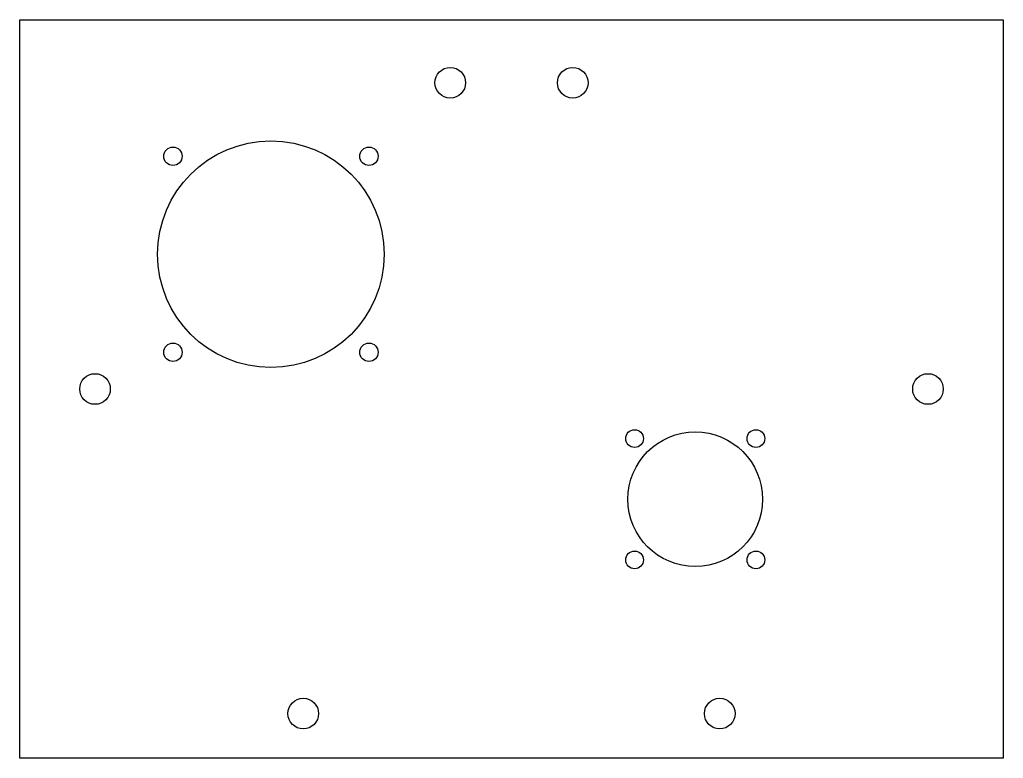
# Model space of a CAD drawing. Header units: millimetres. Extents: x -132 to 28, y 5 to 125.
import ezdxf

# ---------------------------------------------------------------- set-up
doc = ezdxf.new("R2010")
doc.units = ezdxf.units.MM
doc.layers.get('0').update_dxf_attribs({"linetype": 'CONTINUOUS'})

msp = doc.modelspace()

# ---------------------------------------------------------------- linework, layer by layer
for points in [[(-132.3, 4.7), (-132.3, 125.3), (28.3, 125.3), (28.3, 4.7)], [(28.3, 4.7), (-132.3, 4.7), (-132.3, 125.3), (28.3, 125.3)]]:
    msp.add_lwpolyline(points, close=True)
for centre, radius in [((-62, 115), 2.5), ((-42, 115), 2.5), ((-91.28, 87), 18.5), ((-107.28, 103), 1.5), ((-75.28, 103), 1.5), ((-107.28, 71), 1.5), ((-75.28, 71), 1.5), ((-120, 65), 2.5), ((16, 65), 2.5), ((-31.9, 56.9), 1.45), ((-22, 47), 11), ((-12.1, 56.9), 1.45), ((-31.9, 37.1), 1.45), ((-12.1, 37.1), 1.45), ((-86, 12), 2.5), ((-18, 12), 2.5)]:
    msp.add_circle(centre, radius)

doc.saveas('drawing.dxf')
